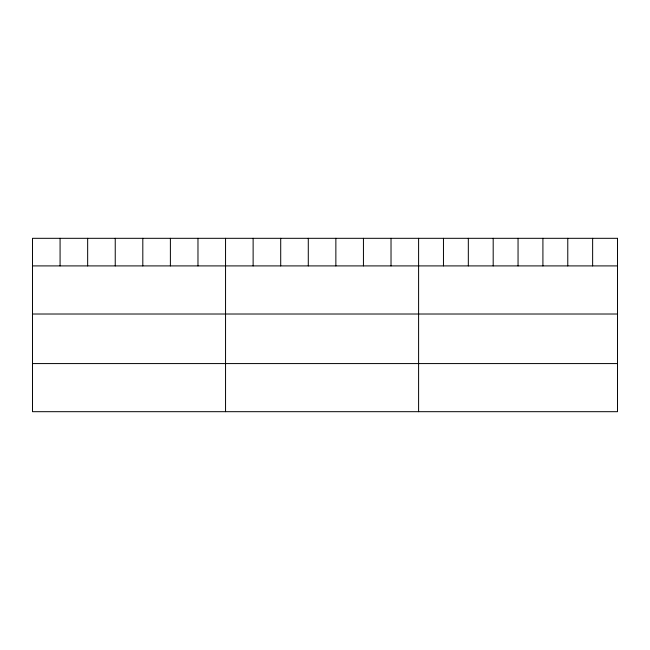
<?xml version="1.0" encoding="UTF-8"?>
<svg xmlns="http://www.w3.org/2000/svg" width="650" height="650" viewBox="0 0 650 650"><rect width="100%" height="100%" fill="white"/><g stroke="black" fill="none" stroke-linecap="round" stroke-linejoin="round"><path stroke-width="0.97" d="M32.5 265.907L617.5 265.907M32.5 314.015L617.5 314.015M32.5 363.577L617.5 363.577M592.637 238.314L592.637 265.907M567.775 238.314L567.775 265.907M542.913 238.314L542.913 265.907M518.05 238.314L518.05 265.907M493.188 238.314L493.188 265.907M468.325 238.314L468.325 265.907M443.462 238.314L443.462 265.907M418.6 238.314L418.6 411.686M391.024 238.314L391.024 265.907M363.439 238.314L363.439 265.907M335.863 238.314L335.863 265.907M308.287 238.314L308.287 265.907M280.711 238.314L280.711 265.907M253.126 238.314L253.126 265.907M225.55 238.314L225.55 411.686M197.974 238.314L197.974 265.907M170.389 238.314L170.389 265.907M142.813 238.314L142.813 265.907M115.237 238.314L115.237 265.907M87.661 238.314L87.661 265.907M60.076 238.314L60.076 265.907M617.5 238.314L32.5 238.314L32.5 411.686L617.5 411.686L617.5 238.314"/></g></svg>
